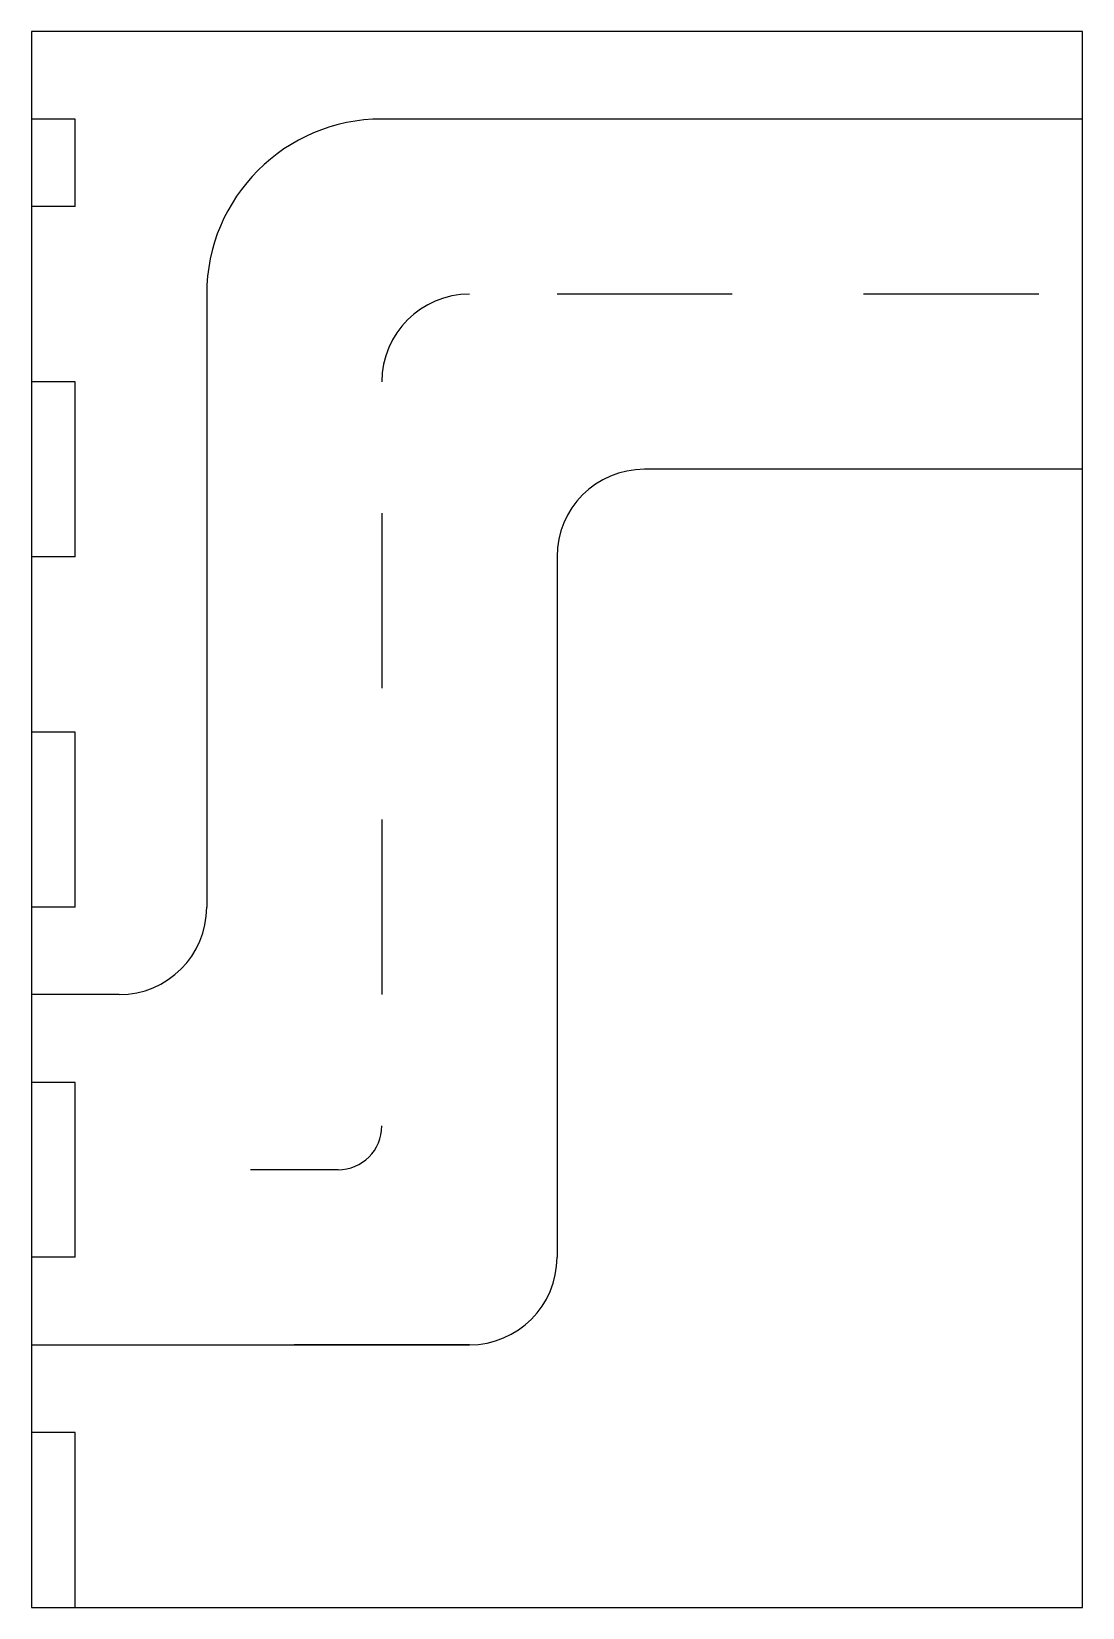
# Model space of a CAD drawing. Header units: millimetres. Extents: x 500 to 1100, y -200 to 700.
import ezdxf

# ---------------------------------------------------------------- set-up
doc = ezdxf.new("R2010")
doc.units = ezdxf.units.MM
doc.layers.get('0').update_dxf_attribs({"linetype": 'CONTINUOUS'})

msp = doc.modelspace()

# ---------------------------------------------------------------- linework, layer by layer
for p, q in [((525, 649.9), (500, 649.9)), ((525, 600), (525, 649.9)), ((1100, 650), (700, 650)), ((525, 600), (500, 600)), ((600, 550), (600, 300)), ((900, 550), (800, 550)), ((1075, 550), (975, 550)), ((525, 499.9), (500, 499.9)), ((525, 400), (525, 499.9)), ((1100, 450), (850, 450)), ((700, 425), (700, 325)), ((525, 400), (500, 400)), ((800, 400), (800, 300)), ((525, 299.9), (500, 299.9)), ((525, 200), (525, 299.9)), ((600, 300), (600, 200)), ((800, 300), (800, 0)), ((700, 250), (700, 150)), ((525, 200), (500, 200)), ((550, 150), (500, 150)), ((525, 99.9), (500, 99.9)), ((525, 0), (525, 99.9)), ((675, 50), (625, 50)), ((525, 0), (500, 0)), ((500, -50), (750, -50)), ((750, -50), (650, -50)), ((525, -100), (500, -100)), ((525, -200), (525, -100.1))]:
    msp.add_line(p, q)
msp.add_lwpolyline([(500, -200), (1100, -200), (1100, 700), (500, 700)], close=True)
for centre, radius, start, end in [((700, 550), 100, 90, 180), ((750, 500), 50, 90, 180), ((850, 400), 50, 90, 180), ((550, 200), 50, -90, 0), ((675, 75), 25, -90, 0), ((750, 0), 50, -90, 0)]:
    msp.add_arc(centre, radius, start, end)

doc.saveas('drawing.dxf')
